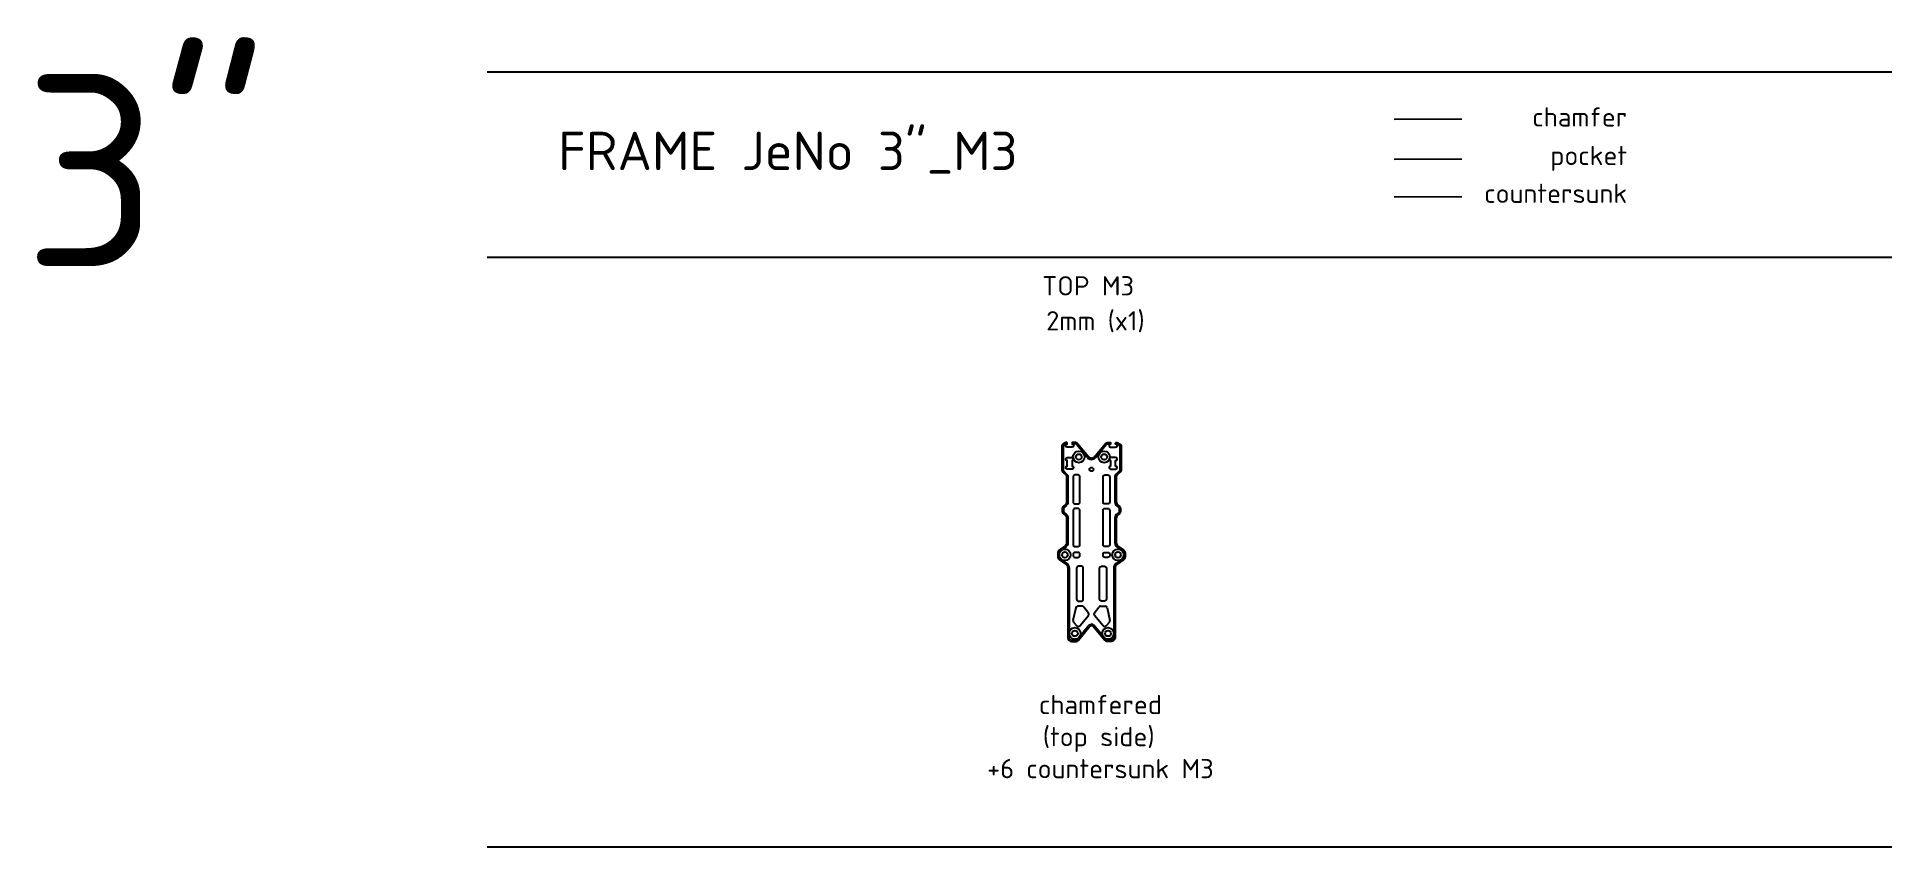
# Model space of a CAD drawing. Header units: millimetres. Extents: x -234 to 731, y 0 to 421.
import ezdxf

# ---------------------------------------------------------------- set-up
doc = ezdxf.new("R2010")
doc.units = ezdxf.units.MM
doc.linetypes.add('JIS_09_08', pattern=[10.75, 8, -0.55, 0.55, -0.55, 0.55, -0.55])
for name, color, linetype in [('Calque1', 150, 'Continuous'), ('chamfered', 30, 'Continuous'), ('countersunk', 90, 'Continuous'), ('pocket', 1, 'Continuous')]:
    doc.layers.add(name, color=color, linetype=linetype)
doc.styles.get("Standard").update_dxf_attribs({"font": 'arial.ttf'})

msp = doc.modelspace()

# ---------------------------------------------------------------- linework, layer by layer
at = {"layer": 'Calque1'}
for p, q in [((0, 403.26), (731.38, 403.26)), ((0, 306.9), (731.38, 306.9)), ((306.4, 124.37), (304.99, 117.77)), ((305.24, 116.88), (306.98, 115)), ((309.92, 125.16), (307.38, 125.16)), ((308.48, 115.03), (313.07, 120.42)), ((313.1, 121.68), (310.71, 124.77)), ((316.09, 121.68), (318.47, 124.77)), ((320.71, 115.03), (316.12, 120.42)), ((319.27, 125.16), (321.81, 125.16)), ((323.95, 116.88), (322.21, 115)), ((322.79, 124.37), (324.19, 117.77)), ((0, 0), (731.38, 0))]:
    msp.add_line(p, q, dxfattribs=at)
for points in [[(313.06, 203.01), (307.39, 209.76, 0.221601), (305.86, 210.48), (304.59, 210.48), (304.59, 209.54, -1), (304.59, 207.94), (301.99, 207.94, -1), (301.99, 209.54), (301.99, 209.98, 0.581935), (301.24, 210.4), (299.68, 209.48, 0.264274), (299.19, 208.62), (299.19, 195.9, 0.198912), (299.49, 195.2), (301.35, 193.33, -0.198912), (301.64, 192.63), (301.64, 179.48, -0.243004), (300.8, 177.85), (300.06, 177.32, 0.243004), (299.43, 176.1), (299.43, 174.48, 0.243004), (300.06, 173.26), (300.8, 172.73, -0.243004), (301.64, 171.1), (301.64, 158.16, -0.243004), (300.8, 156.53), (297.91, 154.48, 0.243004), (297.07, 152.85), (297.07, 151.03, 0.243004), (297.91, 149.4), (301.43, 146.9, -0.243001), (302.27, 145.27), (302.27, 108.89), (302.27, 108.89, 0.41421), (304.27, 106.89), (306.25, 106.89, 0.222436), (307.78, 107.61), (313.83, 114.85, -0.222436), (314.59, 115.21)], [(316.13, 203.01), (321.8, 209.76, -0.221601), (323.33, 210.48), (324.59, 210.48), (324.59, 209.54, 1), (324.59, 207.94), (327.19, 207.94, 1), (327.19, 209.54), (327.19, 209.98, -0.581935), (327.95, 210.4), (329.51, 209.48, -0.264274), (329.99, 208.62), (329.99, 195.9, -0.198912), (329.7, 195.2), (327.84, 193.33, 0.198912), (327.54, 192.63), (327.54, 179.48, 0.243004), (328.39, 177.85), (329.13, 177.32, -0.243004), (329.76, 176.1), (329.76, 174.48, -0.243004), (329.13, 173.26), (328.39, 172.73, 0.243004), (327.54, 171.1), (327.54, 158.16, 0.243004), (328.39, 156.53), (331.28, 154.48, -0.243004), (332.12, 152.85), (332.12, 151.03, -0.243004), (331.28, 149.4), (327.76, 146.9, 0.243001), (326.92, 145.27), (326.92, 108.89), (326.92, 108.89, -0.41421), (324.92, 106.89), (322.94, 106.89, -0.222436), (321.4, 107.61), (315.36, 114.85, 0.222436), (314.59, 115.21)]]:
    msp.add_lwpolyline(points, format="xyb", dxfattribs=at)
for points in [[(301.99, 196.57, -1), (301.99, 198.17), (301.99, 200.97, -1), (301.99, 202.57), (304.59, 202.57, -1), (304.59, 200.97), (304.59, 198.17, -1), (304.59, 196.57)], [(306.05, 178.44), (307.55, 178.44, 0.414214), (308.55, 179.44), (308.55, 192.51, 0.414214), (307.55, 193.51), (306.05, 193.51, 0.414214), (305.05, 192.51), (305.05, 179.44, 0.414214)], [(323.14, 178.44), (321.64, 178.44, -0.414214), (320.64, 179.44), (320.64, 192.51, -0.414214), (321.64, 193.51), (323.14, 193.51, -0.414214), (324.14, 192.51), (324.14, 179.44, -0.414214)], [(327.19, 196.57, 1), (327.19, 198.17), (327.19, 200.97, 1), (327.19, 202.57), (324.59, 202.57, 1), (324.59, 200.97), (324.59, 198.17, 1), (324.59, 196.57)], [(306.05, 156.27), (307.55, 156.27, 0.414214), (308.55, 157.27), (308.55, 175.05, 0.414214), (307.55, 176.05), (306.05, 176.05, 0.414214), (305.05, 175.05), (305.05, 157.27, 0.414214)], [(323.14, 156.27), (321.64, 156.27, -0.414214), (320.64, 157.27), (320.64, 175.05, -0.414214), (321.64, 176.05), (323.14, 176.05, -0.414214), (324.14, 175.05), (324.14, 157.27, -0.414214)], [(306.05, 150.64), (307.55, 150.64, 0.414214), (308.55, 151.64), (308.55, 152.24, 0.414214), (307.55, 153.24), (306.05, 153.24, 0.414214), (305.05, 152.24), (305.05, 151.64, 0.414214)], [(307.84, 127.88), (309.34, 127.88, 0.414214), (310.34, 128.88), (310.34, 144.97, 0.414214), (309.34, 145.97), (307.84, 145.97, 0.414214), (306.84, 144.97), (306.84, 128.88, 0.414214)], [(321.35, 127.88), (319.85, 127.88, -0.414214), (318.85, 128.88), (318.85, 144.97, -0.414214), (319.85, 145.97), (321.35, 145.97, -0.414214), (322.35, 144.97), (322.35, 128.88, -0.414214)], [(323.14, 150.64), (321.64, 150.64, -0.414214), (320.64, 151.64), (320.64, 152.24, -0.414214), (321.64, 153.24), (323.14, 153.24, -0.414214), (324.14, 152.24), (324.14, 151.64, -0.414214)]]:
    msp.add_lwpolyline(points, format="xyb", close=True, dxfattribs=at)
for centre, radius in [((307.99, 202.89), 1.5), ((321.2, 202.89), 1.5), ((314.59, 196.42), 1), ((300.77, 151.94), 1.5), ((328.42, 151.94), 1.5), ((305.97, 111.09), 1.5), ((323.22, 111.09), 1.5)]:
    msp.add_circle(centre, radius, dxfattribs=at)
for centre, radius, start, end in [((314.59, 204.29), 2, 220.02054, 319.97946), ((305.97, 117.56), 1, 167.98422, 222.86213), ((307.38, 124.16), 1, 90, 167.98422), ((309.92, 124.16), 1, 37.63666, 90), ((312.31, 121.07), 1, 319.56075, 37.63666), ((316.88, 121.07), 1, 142.36334, 220.43925), ((319.27, 124.16), 1, 90, 142.36334), ((321.81, 124.16), 1, 12.01578, 90), ((323.22, 117.56), 1, 317.13787, 12.01578), ((307.72, 115.68), 1, 222.86213, 319.56075), ((321.47, 115.68), 1, 220.43925, 317.13787)]:
    msp.add_arc(centre, radius, start, end, dxfattribs=at)
at = {"layer": 'chamfered'}
msp.add_line((472.28, 378.68), (507.43, 378.79), dxfattribs=at)
for points in [[(301.99, 210.04), (300.04, 208.88, 0.264274), (299.89, 208.62), (299.89, 195.9, 0.198912), (299.98, 195.69), (301.85, 193.83, -0.198912), (302.34, 192.63), (302.34, 179.48, -0.243004), (301.21, 177.27), (300.47, 176.75, 0.243004), (300.13, 176.1), (300.13, 174.48, 0.243004), (300.47, 173.83), (301.21, 173.31, -0.243004), (302.34, 171.1), (302.34, 158.16, -0.243004), (301.21, 155.96), (298.31, 153.91, 0.243004), (297.77, 152.85), (297.77, 151.03, 0.243004), (298.31, 149.97), (301.83, 147.47, -0.243001), (302.97, 145.27), (302.97, 108.89, 0.41421), (304.27, 107.59), (306.25, 107.59, 0.222436), (307.25, 108.06), (313.29, 115.3, -0.222436), (314.59, 115.91)], [(312.53, 202.56), (306.85, 209.31, 0.221601), (305.86, 209.78), (304.59, 209.78)], [(327.2, 210.04), (329.15, 208.88, -0.264274), (329.29, 208.62), (329.29, 195.9, -0.198912), (329.21, 195.69), (327.34, 193.83, 0.198912), (326.84, 192.63), (326.84, 179.48, 0.243004), (327.98, 177.27), (328.72, 176.75, -0.243004), (329.06, 176.1), (329.06, 174.48, -0.243004), (328.72, 173.83), (327.98, 173.31, 0.243004), (326.84, 171.1), (326.84, 158.16, 0.243004), (327.98, 155.96), (330.87, 153.91, -0.243004), (331.42, 152.85), (331.42, 151.03, -0.243004), (330.87, 149.97), (327.35, 147.47, 0.243001), (326.22, 145.27), (326.22, 108.89, -0.41421), (324.92, 107.59), (322.94, 107.59, -0.222436), (321.94, 108.06), (315.9, 115.3, 0.222436), (314.59, 115.91)], [(316.66, 202.56), (322.33, 209.31, -0.221601), (323.33, 209.78), (324.59, 209.78)]]:
    msp.add_lwpolyline(points, format="xyb", dxfattribs=at)
msp.add_arc((314.59, 204.29), 2.7, 220.02054, 319.97946, dxfattribs=at)
at = {"layer": 'countersunk'}
msp.add_line((472.28, 338.21), (507.43, 338.31), dxfattribs=at)
for centre in [(307.99, 202.89), (321.2, 202.89), (300.77, 151.94), (328.42, 151.94), (305.97, 111.09), (323.22, 111.09)]:
    msp.add_circle(centre, 3, dxfattribs=at)
at = {"layer": 'pocket'}
msp.add_line((472.28, 357.89), (507.43, 358), dxfattribs=at)

# ---------------------------------------------------------------- texts
at = {"linetype": 'JIS_09_08', "attachment_point": 1}
for s, width, insert, char_height in [('{\\fISOCPEUR|b0|i0|c0|p34;3"}', 327.7561, (-241.54, 401.84), 100), ('{\\fISOCPEUR|b0|i0|c0|p34;FRAME JeNo 3"_M3}', 689.5068, (36.94, 372.12), 20), ('\\pi141.87807;{\\fISOCPEUR|b0|i0|c0|p34;TOP M3}', 327.7561, (147.04, 296.92), 10), ('\\pi139.37807;{\\fISOCPEUR|b0|i0|c0|p34;2mm (x1)}', 327.7561, (151.66, 278.74), 10), ('\\pi133.87807;{\\fISOCPEUR|b0|i0|c0|p34;chamfered\\P\\pi135.87807;(top side)\\P\\pi106.87807;+6 countersunk M3}', 327.7561, (153.38, 79.05), 10)]:
    msp.add_mtext_dynamic_manual_height_columns(s, width=width, gutter_width=12.5, heights=[0], dxfattribs=dict(at, insert=insert, char_height=char_height))
at = {"layer": 'chamfered', "insert": (593.55, 384.79), "char_height": 10, "attachment_point": 3}
msp.add_mtext_dynamic_manual_height_columns('{\\fISOCPEUR|b0|i0|c0|p34;chamfer }', width=327.7561, gutter_width=12.5, heights=[0], dxfattribs=at)
at = {"layer": 'countersunk', "insert": (593.55, 345.05), "char_height": 10, "attachment_point": 3}
msp.add_mtext_dynamic_manual_height_columns('{\\fISOCPEUR|b0|i0|c0|p34;countersunk }', width=327.7561, gutter_width=12.5, heights=[0], dxfattribs=at)
at = {"layer": 'pocket', "insert": (593.55, 364.74), "char_height": 10, "attachment_point": 3}
msp.add_mtext_dynamic_manual_height_columns('{\\fISOCPEUR|b0|i0|c0|p34;pocket }', width=327.7561, gutter_width=12.5, heights=[0], dxfattribs=at)

doc.saveas('drawing.dxf')
